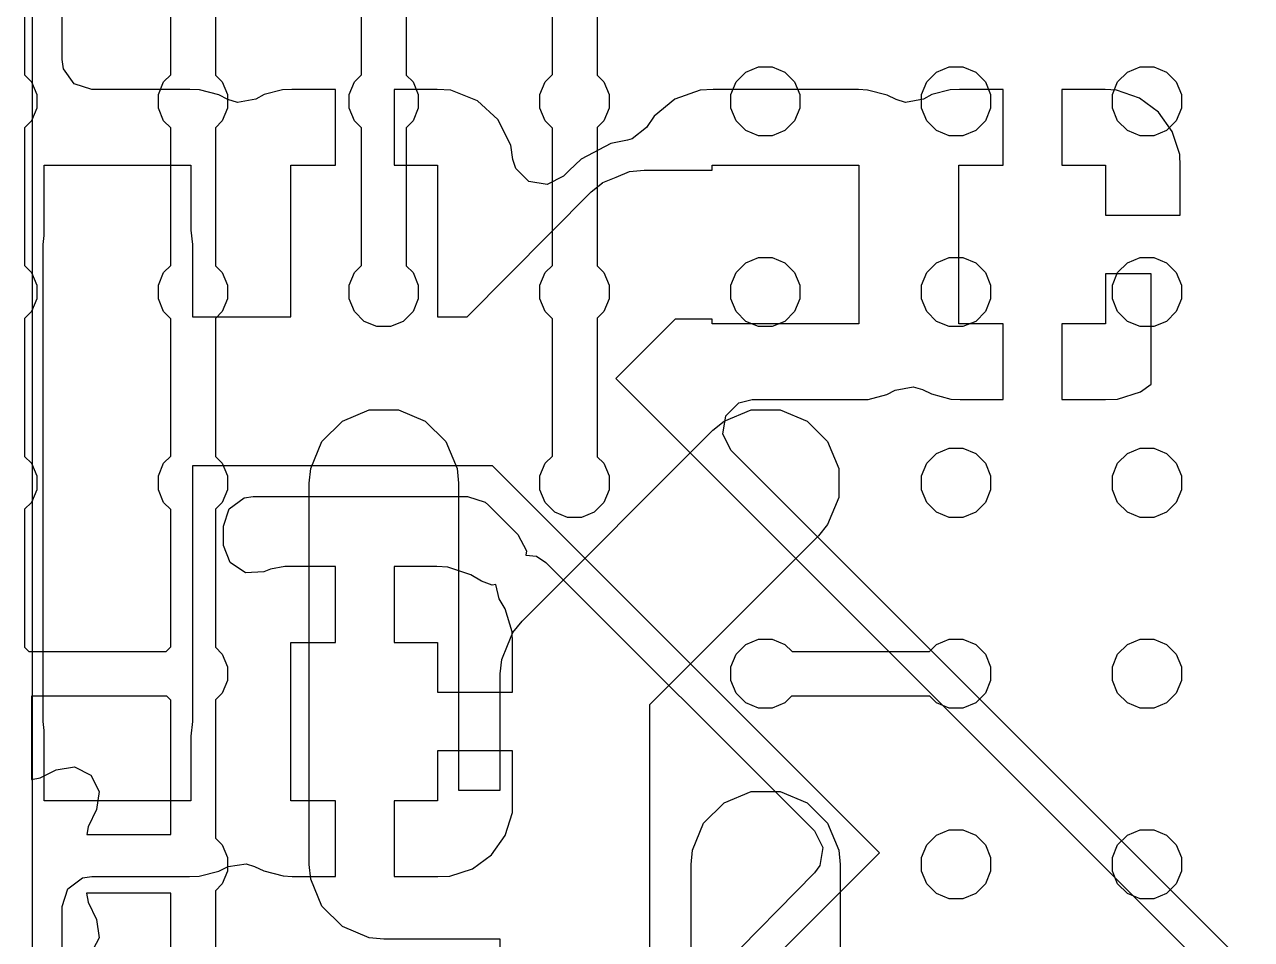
# Model space of a CAD drawing. Header units: inches. Extents: x 3.98 to 8.37, y -7.42 to -0.85.
# Drawn here: x 7.345 to 7.956, y -3.875 to -3.419 of the extents above; entities that cross this region are included whole.
import ezdxf

# ---------------------------------------------------------------- set-up
doc = ezdxf.new("R2010")
doc.units = ezdxf.units.IN
doc.header["$MEASUREMENT"] = 0
doc.layers.add('Bottom Layer', color=153, linetype='CONTINUOUS', true_color=0x4d7fc4)
doc.layers.add('Top Layer', color=13, linetype='CONTINUOUS', true_color=0xc83434)

msp = doc.modelspace()

# ---------------------------------------------------------------- linework, layer by layer
at = {"layer": 'Bottom Layer', "linetype": 'CONTINUOUS'}
for p, q in [((7.349, -3.31906), (7.349, -3.97621)), ((7.36389, -3.43679), (7.36389, -3.38271)), ((7.36462, -3.44138), (7.36389, -3.43679)), ((7.37001, -3.44881), (7.36462, -3.44138)), ((7.37874, -3.45164), (7.37001, -3.44881)), ((7.42752, -3.45164), (7.37874, -3.45164)), ((7.43233, -3.45177), (7.42752, -3.45164)), ((7.44201, -3.45425), (7.43233, -3.45177)), ((7.4737, -3.45174), (7.46454, -3.45416)), ((7.47829, -3.45164), (7.4737, -3.45174)), ((7.50011, -3.45164), (7.47829, -3.45164)), ((7.50006, -3.45214), (7.50011, -3.45164)), ((7.55077, -3.45164), (7.52924, -3.45164)), ((7.52924, -3.45164), (7.52929, -3.45214)), ((7.55757, -3.45206), (7.55077, -3.45164)), ((7.68168, -3.45192), (7.66909, -3.45643)), ((7.6882, -3.45164), (7.68168, -3.45192)), ((7.76052, -3.45164), (7.6882, -3.45164)), ((7.76507, -3.45191), (7.76052, -3.45164)), ((7.77476, -3.45449), (7.76507, -3.45191)), ((7.80622, -3.45174), (7.79706, -3.45416)), ((7.81082, -3.45164), (7.80622, -3.45174)), ((7.83263, -3.45164), (7.81082, -3.45164)), ((7.83259, -3.45214), (7.83263, -3.45164)), ((7.88328, -3.45164), (7.86177, -3.45164)), ((7.86177, -3.45164), (7.86182, -3.45214)), ((7.88898, -3.452), (7.88328, -3.45164)), ((7.44645, -3.45656), (7.44201, -3.45425)), ((7.45135, -3.45809), (7.44645, -3.45656)), ((7.46037, -3.45642), (7.45135, -3.45809)), ((7.46454, -3.45416), (7.46037, -3.45642)), ((7.50006, -3.48941), (7.50006, -3.45214)), ((7.52929, -3.45214), (7.52929, -3.48941)), ((7.57075, -3.4573), (7.55757, -3.45206)), ((7.58096, -3.46665), (7.57075, -3.4573)), ((7.66909, -3.45643), (7.65873, -3.46487)), ((7.77927, -3.4567), (7.77476, -3.45449)), ((7.78387, -3.45809), (7.77927, -3.4567)), ((7.7929, -3.45642), (7.78387, -3.45809)), ((7.79706, -3.45416), (7.7929, -3.45642)), ((7.83259, -3.48941), (7.83259, -3.45214)), ((7.86182, -3.45214), (7.86182, -3.48941)), ((7.90039, -3.45593), (7.88898, -3.452)), ((7.90985, -3.46295), (7.90039, -3.45593)), ((7.91674, -3.4725), (7.90985, -3.46295)), ((7.58735, -3.47931), (7.58096, -3.46665)), ((7.65873, -3.46487), (7.65495, -3.47057)), ((7.64777, -3.47628), (7.64546, -3.47694)), ((7.65495, -3.47057), (7.64777, -3.47628)), ((7.92051, -3.48395), (7.91674, -3.4725)), ((7.58842, -3.48649), (7.58735, -3.47931)), ((7.63723, -3.47857), (7.62236, -3.4863)), ((7.64546, -3.47694), (7.63723, -3.47857)), ((7.58987, -3.49104), (7.58842, -3.48649)), ((7.62236, -3.4863), (7.61641, -3.49199)), ((7.92078, -3.48976), (7.92051, -3.48395)), ((7.35499, -3.52443), (7.35499, -3.48941)), ((7.35499, -3.48941), (7.42807, -3.48941)), ((7.42807, -3.48941), (7.42807, -3.52159)), ((7.47777, -3.56483), (7.47777, -3.48941)), ((7.47777, -3.48941), (7.50006, -3.48941)), ((7.52929, -3.48941), (7.55085, -3.48941)), ((7.55085, -3.48941), (7.55085, -3.56483)), ((7.59636, -3.49753), (7.58987, -3.49104)), ((7.61641, -3.49199), (7.61361, -3.4948)), ((7.63979, -3.49525), (7.64641, -3.49248)), ((7.64641, -3.49248), (7.64646, -3.49248)), ((7.64646, -3.49248), (7.64651, -3.49246)), ((7.64651, -3.49246), (7.65375, -3.49175)), ((7.65375, -3.49175), (7.68766, -3.49175)), ((7.68766, -3.49175), (7.68766, -3.48941)), ((7.68766, -3.48941), (7.76075, -3.48941)), ((7.76075, -3.48941), (7.76075, -3.52159)), ((7.81044, -3.56834), (7.81044, -3.48941)), ((7.81044, -3.48941), (7.83259, -3.48941)), ((7.86182, -3.48941), (7.88352, -3.48941)), ((7.88352, -3.48941), (7.88352, -3.51426)), ((7.92078, -3.51426), (7.92078, -3.48976)), ((7.60543, -3.49896), (7.59636, -3.49753)), ((7.61361, -3.4948), (7.60543, -3.49896)), ((7.62743, -3.5027), (7.63304, -3.49807)), ((7.63304, -3.49807), (7.63309, -3.49805)), ((7.63309, -3.49805), (7.63313, -3.49801)), ((7.63313, -3.49801), (7.63979, -3.49525)), ((7.56563, -3.56483), (7.62743, -3.5027)), ((7.88352, -3.51426), (7.92078, -3.51426)), ((7.35455, -3.52888), (7.35499, -3.52443)), ((7.42807, -3.52159), (7.42809, -3.52163)), ((7.42809, -3.52163), (7.4288, -3.52888)), ((7.76075, -3.52159), (7.76076, -3.52163)), ((7.76076, -3.52163), (7.76076, -3.53612)), ((7.35455, -3.60196), (7.35455, -3.52888)), ((7.4288, -3.52888), (7.4288, -3.56483)), ((7.76076, -3.53612), (7.76075, -3.53616)), ((7.76075, -3.53616), (7.76075, -3.56834)), ((7.90622, -3.54349), (7.88352, -3.54349)), ((7.88352, -3.54349), (7.88352, -3.56834)), ((7.90622, -3.59836), (7.90622, -3.54349)), ((7.4288, -3.56483), (7.47777, -3.56483)), ((7.55085, -3.56483), (7.56563, -3.56483)), ((7.66919, -3.566), (7.63975, -3.5956)), ((7.68766, -3.566), (7.66919, -3.566)), ((7.68766, -3.56834), (7.68766, -3.566)), ((7.76075, -3.56834), (7.68766, -3.56834)), ((7.83259, -3.56834), (7.81044, -3.56834)), ((7.83259, -3.60561), (7.83259, -3.56834)), ((7.88352, -3.56834), (7.86182, -3.56834)), ((7.86182, -3.56834), (7.86182, -3.60561)), ((7.63975, -3.5956), (7.8497, -3.80555)), ((7.9009, -3.60225), (7.90622, -3.59836)), ((7.35455, -3.76647), (7.35455, -3.60196)), ((7.7654, -3.60602), (7.77456, -3.60359)), ((7.77456, -3.60359), (7.77873, -3.60133)), ((7.77873, -3.60133), (7.78775, -3.59966)), ((7.78775, -3.59966), (7.79235, -3.60105)), ((7.79235, -3.60105), (7.79687, -3.60327)), ((7.79687, -3.60327), (7.80655, -3.60584)), ((7.88947, -3.60594), (7.9009, -3.60225)), ((7.69438, -3.61422), (7.70087, -3.60773)), ((7.70087, -3.60773), (7.70761, -3.60611)), ((7.70761, -3.60611), (7.76081, -3.60611)), ((7.76081, -3.60611), (7.7654, -3.60602)), ((7.80655, -3.60584), (7.8111, -3.60611)), ((7.8111, -3.60611), (7.83263, -3.60611)), ((7.83263, -3.60611), (7.83259, -3.60561)), ((7.86182, -3.60561), (7.86177, -3.60611)), ((7.86177, -3.60611), (7.88353, -3.60611)), ((7.88353, -3.60611), (7.88947, -3.60594)), ((7.69295, -3.62328), (7.69438, -3.61422)), ((7.69711, -3.63146), (7.69295, -3.62328)), ((7.94632, -3.88067), (7.69711, -3.63146)), ((7.57823, -3.63909), (7.4288, -3.63909)), ((7.4288, -3.63909), (7.4288, -3.76647)), ((7.77095, -3.8318), (7.57823, -3.63909)), ((7.44712, -3.66047), (7.45454, -3.65507)), ((7.45454, -3.65507), (7.45913, -3.65435)), ((7.45913, -3.65435), (7.56583, -3.65435)), ((7.56583, -3.65435), (7.57456, -3.65718)), ((7.57456, -3.65718), (7.57633, -3.65869)), ((7.57633, -3.65869), (7.59095, -3.67331)), ((7.44428, -3.6692), (7.44712, -3.66047)), ((7.44428, -3.67797), (7.44428, -3.6692)), ((7.4443, -3.6787), (7.44428, -3.67797)), ((7.59095, -3.67331), (7.59512, -3.68149)), ((7.44757, -3.68728), (7.4443, -3.6787)), ((7.59512, -3.68149), (7.59479, -3.68356)), ((7.59479, -3.68356), (7.60019, -3.68405)), ((7.60019, -3.68405), (7.60484, -3.6872)), ((7.45525, -3.6923), (7.44757, -3.68728)), ((7.4748, -3.68923), (7.46776, -3.69057)), ((7.47827, -3.68916), (7.4748, -3.68923)), ((7.50011, -3.68916), (7.47827, -3.68916)), ((7.50006, -3.68966), (7.50011, -3.68916)), ((7.50006, -3.727), (7.50006, -3.68966)), ((7.55061, -3.68916), (7.52924, -3.68916)), ((7.52924, -3.68916), (7.52929, -3.68966)), ((7.52929, -3.68966), (7.52929, -3.727)), ((7.55605, -3.6896), (7.55061, -3.68916)), ((7.56755, -3.69334), (7.55605, -3.6896)), ((7.60484, -3.6872), (7.73858, -3.82094)), ((7.46442, -3.69184), (7.45525, -3.6923)), ((7.46776, -3.69057), (7.46442, -3.69184)), ((7.57272, -3.69649), (7.56755, -3.69334)), ((7.57813, -3.69848), (7.57272, -3.69649)), ((7.57996, -3.69819), (7.57813, -3.69848)), ((7.58158, -3.7053), (7.57996, -3.69819)), ((7.58461, -3.71039), (7.58158, -3.7053)), ((7.58802, -3.72169), (7.58461, -3.71039)), ((7.58826, -3.72725), (7.58802, -3.72169)), ((7.47777, -3.80593), (7.47777, -3.727)), ((7.47777, -3.727), (7.50006, -3.727)), ((7.52929, -3.727), (7.55085, -3.727)), ((7.55085, -3.727), (7.55085, -3.75178)), ((7.58826, -3.75178), (7.58826, -3.72725)), ((7.55085, -3.75178), (7.58826, -3.75178)), ((7.35499, -3.77092), (7.35455, -3.76647)), ((7.4288, -3.76647), (7.42809, -3.77371)), ((7.35499, -3.80593), (7.35499, -3.77092)), ((7.42809, -3.77371), (7.42807, -3.77375)), ((7.42807, -3.77375), (7.42807, -3.80593)), ((7.58826, -3.78101), (7.55085, -3.78101)), ((7.55085, -3.78101), (7.55085, -3.80593)), ((7.58826, -3.80574), (7.58826, -3.78101)), ((7.42807, -3.80593), (7.35499, -3.80593)), ((7.50006, -3.80593), (7.47777, -3.80593)), ((7.50006, -3.84313), (7.50006, -3.80593)), ((7.55085, -3.80593), (7.52929, -3.80593)), ((7.52929, -3.80593), (7.52929, -3.84313)), ((7.58816, -3.81179), (7.58826, -3.80574)), ((7.8497, -3.80555), (7.99033, -3.94618)), ((7.58463, -3.82328), (7.58816, -3.81179)), ((7.57784, -3.83284), (7.58463, -3.82328)), ((7.73858, -3.82094), (7.74274, -3.82912)), ((7.74274, -3.82912), (7.74131, -3.83818)), ((7.56837, -3.83977), (7.57784, -3.83284)), ((7.6981, -3.90465), (7.77095, -3.8318)), ((7.43226, -3.84347), (7.44205, -3.84095)), ((7.44205, -3.84095), (7.44657, -3.83866)), ((7.44657, -3.83866), (7.45564, -3.83724)), ((7.45564, -3.83724), (7.45983, -3.83857)), ((7.45983, -3.83857), (7.46434, -3.84078)), ((7.46434, -3.84078), (7.47403, -3.84336)), ((7.55694, -3.84346), (7.56837, -3.83977)), ((7.73865, -3.84186), (7.68765, -3.89359)), ((7.74131, -3.83818), (7.73865, -3.84186)), ((7.36673, -3.84975), (7.37415, -3.84436)), ((7.37415, -3.84436), (7.37874, -3.84363)), ((7.37874, -3.84363), (7.42746, -3.84363)), ((7.42746, -3.84363), (7.43226, -3.84347)), ((7.47403, -3.84336), (7.47858, -3.84363)), ((7.47858, -3.84363), (7.50011, -3.84363)), ((7.50011, -3.84363), (7.50006, -3.84313)), ((7.52929, -3.84313), (7.52924, -3.84363)), ((7.52924, -3.84363), (7.55101, -3.84363)), ((7.55101, -3.84363), (7.55694, -3.84346)), ((7.36389, -3.85848), (7.36673, -3.84975)), ((7.36389, -3.91256), (7.36389, -3.85848))]:
    msp.add_line(p, q, dxfattribs=at)
at = {"layer": 'Top Layer', "linetype": 'CONTINUOUS'}
for p, q in [((7.34523, -3.37572), (7.34523, -3.44437)), ((7.41802, -3.44429), (7.41802, -3.3758)), ((7.44032, -3.37565), (7.44032, -3.44444)), ((7.51303, -3.44429), (7.51303, -3.3758)), ((7.53532, -3.37565), (7.53532, -3.44444)), ((7.60811, -3.44422), (7.60811, -3.37587)), ((7.6304, -3.37558), (7.6304, -3.44451)), ((7.34523, -3.44437), (7.34867, -3.4478)), ((7.41451, -3.4478), (7.41802, -3.44429)), ((7.44032, -3.44444), (7.44368, -3.4478)), ((7.50952, -3.4478), (7.51303, -3.44429)), ((7.53532, -3.44444), (7.53869, -3.4478)), ((7.60453, -3.4478), (7.60811, -3.44422)), ((7.6304, -3.44451), (7.6337, -3.4478)), ((7.69953, -3.4478), (7.70437, -3.44297)), ((7.70437, -3.44297), (7.7107, -3.44035)), ((7.7107, -3.44035), (7.71754, -3.44035)), ((7.71754, -3.44035), (7.72386, -3.44297)), ((7.72386, -3.44297), (7.7287, -3.4478)), ((7.79454, -3.4478), (7.79938, -3.44297)), ((7.79938, -3.44297), (7.8057, -3.44035)), ((7.8057, -3.44035), (7.81255, -3.44035)), ((7.81255, -3.44035), (7.81887, -3.44297)), ((7.81887, -3.44297), (7.82371, -3.4478)), ((7.88955, -3.4478), (7.89439, -3.44297)), ((7.89439, -3.44297), (7.90071, -3.44035)), ((7.90071, -3.44035), (7.90755, -3.44035)), ((7.90755, -3.44035), (7.91388, -3.44297)), ((7.91388, -3.44297), (7.91872, -3.4478)), ((7.34867, -3.4478), (7.35129, -3.45413)), ((7.41189, -3.45413), (7.41451, -3.4478)), ((7.44368, -3.4478), (7.4463, -3.45413)), ((7.5069, -3.45413), (7.50952, -3.4478)), ((7.53869, -3.4478), (7.54131, -3.45413)), ((7.60191, -3.45413), (7.60453, -3.4478)), ((7.6337, -3.4478), (7.63631, -3.45413)), ((7.69692, -3.45413), (7.69953, -3.4478)), ((7.7287, -3.4478), (7.73132, -3.45413)), ((7.79192, -3.45413), (7.79454, -3.4478)), ((7.82371, -3.4478), (7.82633, -3.45413)), ((7.88693, -3.45413), (7.88955, -3.4478)), ((7.91872, -3.4478), (7.92134, -3.45413)), ((7.35129, -3.45413), (7.35129, -3.46097)), ((7.41189, -3.46097), (7.41189, -3.45413)), ((7.4463, -3.45413), (7.4463, -3.46097)), ((7.5069, -3.46097), (7.5069, -3.45413)), ((7.54131, -3.45413), (7.54131, -3.46097)), ((7.60191, -3.46097), (7.60191, -3.45413)), ((7.63631, -3.45413), (7.63631, -3.46097)), ((7.69692, -3.46097), (7.69692, -3.45413)), ((7.73132, -3.45413), (7.73132, -3.46097)), ((7.79192, -3.46097), (7.79192, -3.45413)), ((7.82633, -3.45413), (7.82633, -3.46097)), ((7.88693, -3.46097), (7.88693, -3.45413)), ((7.92134, -3.45413), (7.92134, -3.46097)), ((7.35129, -3.46097), (7.34867, -3.46729)), ((7.41451, -3.46729), (7.41189, -3.46097)), ((7.4463, -3.46097), (7.44368, -3.46729)), ((7.50952, -3.46729), (7.5069, -3.46097)), ((7.54131, -3.46097), (7.53869, -3.46729)), ((7.60453, -3.46729), (7.60191, -3.46097)), ((7.63631, -3.46097), (7.6337, -3.46729)), ((7.69953, -3.46729), (7.69692, -3.46097)), ((7.73132, -3.46097), (7.7287, -3.46729)), ((7.79454, -3.46729), (7.79192, -3.46097)), ((7.82633, -3.46097), (7.82371, -3.46729)), ((7.88955, -3.46729), (7.88693, -3.46097)), ((7.92134, -3.46097), (7.91872, -3.46729)), ((7.34867, -3.46729), (7.34523, -3.47073)), ((7.41802, -3.47081), (7.41451, -3.46729)), ((7.44368, -3.46729), (7.44032, -3.47066)), ((7.51303, -3.47081), (7.50952, -3.46729)), ((7.53869, -3.46729), (7.53532, -3.47066)), ((7.60811, -3.47088), (7.60453, -3.46729)), ((7.6337, -3.46729), (7.6304, -3.47059)), ((7.70437, -3.47213), (7.69953, -3.46729)), ((7.7287, -3.46729), (7.72386, -3.47213)), ((7.79938, -3.47213), (7.79454, -3.46729)), ((7.82371, -3.46729), (7.81887, -3.47213)), ((7.89439, -3.47213), (7.88955, -3.46729)), ((7.91872, -3.46729), (7.91388, -3.47213)), ((7.34523, -3.47073), (7.34523, -3.53937)), ((7.41802, -3.5393), (7.41802, -3.47081)), ((7.44032, -3.47066), (7.44032, -3.53945)), ((7.51303, -3.5393), (7.51303, -3.47081)), ((7.53532, -3.47066), (7.53532, -3.53945)), ((7.60811, -3.53923), (7.60811, -3.47088)), ((7.6304, -3.47059), (7.6304, -3.53952)), ((7.7107, -3.47475), (7.70437, -3.47213)), ((7.71754, -3.47475), (7.7107, -3.47475)), ((7.72386, -3.47213), (7.71754, -3.47475)), ((7.8057, -3.47475), (7.79938, -3.47213)), ((7.81255, -3.47475), (7.8057, -3.47475)), ((7.81887, -3.47213), (7.81255, -3.47475)), ((7.90071, -3.47475), (7.89439, -3.47213)), ((7.90755, -3.47475), (7.90071, -3.47475)), ((7.91388, -3.47213), (7.90755, -3.47475)), ((7.70437, -3.53797), (7.7107, -3.53535)), ((7.7107, -3.53535), (7.71754, -3.53535)), ((7.71754, -3.53535), (7.72386, -3.53797)), ((7.79938, -3.53797), (7.8057, -3.53535)), ((7.8057, -3.53535), (7.81255, -3.53535)), ((7.81255, -3.53535), (7.81887, -3.53797)), ((7.89439, -3.53797), (7.90071, -3.53535)), ((7.90071, -3.53535), (7.90755, -3.53535)), ((7.90755, -3.53535), (7.91388, -3.53797)), ((7.34523, -3.53937), (7.34867, -3.54281)), ((7.34867, -3.54281), (7.35129, -3.54913)), ((7.41189, -3.54913), (7.41451, -3.54281)), ((7.41451, -3.54281), (7.41802, -3.5393)), ((7.44032, -3.53945), (7.44368, -3.54281)), ((7.44368, -3.54281), (7.4463, -3.54913)), ((7.5069, -3.54913), (7.50952, -3.54281)), ((7.50952, -3.54281), (7.51303, -3.5393)), ((7.53532, -3.53945), (7.53869, -3.54281)), ((7.53869, -3.54281), (7.54131, -3.54913)), ((7.60191, -3.54913), (7.60453, -3.54281)), ((7.60453, -3.54281), (7.60811, -3.53923)), ((7.6304, -3.53952), (7.6337, -3.54281)), ((7.6337, -3.54281), (7.63631, -3.54913)), ((7.69692, -3.54913), (7.69953, -3.54281)), ((7.69953, -3.54281), (7.70437, -3.53797)), ((7.72386, -3.53797), (7.7287, -3.54281)), ((7.7287, -3.54281), (7.73132, -3.54913)), ((7.79192, -3.54913), (7.79454, -3.54281)), ((7.79454, -3.54281), (7.79938, -3.53797)), ((7.81887, -3.53797), (7.82371, -3.54281)), ((7.82371, -3.54281), (7.82633, -3.54913)), ((7.88693, -3.54913), (7.88955, -3.54281)), ((7.88955, -3.54281), (7.89439, -3.53797)), ((7.91388, -3.53797), (7.91872, -3.54281)), ((7.91872, -3.54281), (7.92134, -3.54913)), ((7.35129, -3.54913), (7.35129, -3.55598)), ((7.41189, -3.55598), (7.41189, -3.54913)), ((7.4463, -3.54913), (7.4463, -3.55598)), ((7.5069, -3.55598), (7.5069, -3.54913)), ((7.54131, -3.54913), (7.54131, -3.55598)), ((7.60191, -3.55598), (7.60191, -3.54913)), ((7.63631, -3.54913), (7.63631, -3.55598)), ((7.69692, -3.55598), (7.69692, -3.54913)), ((7.73132, -3.54913), (7.73132, -3.55598)), ((7.79192, -3.55598), (7.79192, -3.54913)), ((7.82633, -3.54913), (7.82633, -3.55598)), ((7.88693, -3.55598), (7.88693, -3.54913)), ((7.92134, -3.54913), (7.92134, -3.55598)), ((7.35129, -3.55598), (7.34867, -3.5623)), ((7.41451, -3.5623), (7.41189, -3.55598)), ((7.4463, -3.55598), (7.44368, -3.5623)), ((7.50952, -3.5623), (7.5069, -3.55598)), ((7.54131, -3.55598), (7.53869, -3.5623)), ((7.60453, -3.5623), (7.60191, -3.55598)), ((7.63631, -3.55598), (7.6337, -3.5623)), ((7.69953, -3.5623), (7.69692, -3.55598)), ((7.73132, -3.55598), (7.7287, -3.5623)), ((7.79454, -3.5623), (7.79192, -3.55598)), ((7.82633, -3.55598), (7.82371, -3.5623)), ((7.88955, -3.5623), (7.88693, -3.55598)), ((7.92134, -3.55598), (7.91872, -3.5623)), ((7.34867, -3.5623), (7.34523, -3.56574)), ((7.34523, -3.56574), (7.34523, -3.63438)), ((7.41802, -3.56581), (7.41451, -3.5623)), ((7.41802, -3.63431), (7.41802, -3.56581)), ((7.44368, -3.5623), (7.44032, -3.56567)), ((7.44032, -3.56567), (7.44032, -3.63445)), ((7.51436, -3.56714), (7.50952, -3.5623)), ((7.52068, -3.56976), (7.51436, -3.56714)), ((7.53385, -3.56714), (7.52753, -3.56976)), ((7.53869, -3.5623), (7.53385, -3.56714)), ((7.60811, -3.56589), (7.60453, -3.5623)), ((7.60811, -3.63423), (7.60811, -3.56589)), ((7.6337, -3.5623), (7.6304, -3.56559)), ((7.6304, -3.56559), (7.6304, -3.63453)), ((7.70437, -3.56714), (7.69953, -3.5623)), ((7.7107, -3.56976), (7.70437, -3.56714)), ((7.72386, -3.56714), (7.71754, -3.56976)), ((7.7287, -3.5623), (7.72386, -3.56714)), ((7.79938, -3.56714), (7.79454, -3.5623)), ((7.8057, -3.56976), (7.79938, -3.56714)), ((7.81887, -3.56714), (7.81255, -3.56976)), ((7.82371, -3.5623), (7.81887, -3.56714)), ((7.89439, -3.56714), (7.88955, -3.5623)), ((7.90071, -3.56976), (7.89439, -3.56714)), ((7.91388, -3.56714), (7.90755, -3.56976)), ((7.91872, -3.5623), (7.91388, -3.56714)), ((7.52753, -3.56976), (7.52068, -3.56976)), ((7.71754, -3.56976), (7.7107, -3.56976)), ((7.81255, -3.56976), (7.8057, -3.56976)), ((7.90755, -3.56976), (7.90071, -3.56976)), ((7.49331, -3.62701), (7.50355, -3.61677)), ((7.50355, -3.61677), (7.51693, -3.61122)), ((7.51693, -3.61122), (7.53142, -3.61122)), ((7.53142, -3.61122), (7.5448, -3.61677)), ((7.5448, -3.61677), (7.55505, -3.62701)), ((7.688, -3.62139), (7.69363, -3.61678)), ((7.69363, -3.61678), (7.70701, -3.61123)), ((7.70701, -3.61123), (7.72149, -3.61122)), ((7.72149, -3.61122), (7.73488, -3.61676)), ((7.73488, -3.61676), (7.74513, -3.627)), ((7.593, -3.71647), (7.688, -3.62139)), ((7.48776, -3.64039), (7.49331, -3.62701)), ((7.55505, -3.62701), (7.56059, -3.64039)), ((7.74513, -3.627), (7.75067, -3.64038)), ((7.34523, -3.63438), (7.34867, -3.63782)), ((7.41451, -3.63782), (7.41802, -3.63431)), ((7.44032, -3.63445), (7.44368, -3.63782)), ((7.60453, -3.63782), (7.60811, -3.63423)), ((7.6304, -3.63453), (7.6337, -3.63782)), ((7.79454, -3.63782), (7.79938, -3.63298)), ((7.79938, -3.63298), (7.8057, -3.63036)), ((7.8057, -3.63036), (7.81255, -3.63036)), ((7.81255, -3.63036), (7.81887, -3.63298)), ((7.81887, -3.63298), (7.82371, -3.63782)), ((7.88955, -3.63782), (7.89439, -3.63298)), ((7.89439, -3.63298), (7.90071, -3.63036)), ((7.90071, -3.63036), (7.90755, -3.63036)), ((7.90755, -3.63036), (7.91388, -3.63298)), ((7.91388, -3.63298), (7.91872, -3.63782)), ((7.34867, -3.63782), (7.35129, -3.64414)), ((7.41189, -3.64414), (7.41451, -3.63782)), ((7.44368, -3.63782), (7.4463, -3.64414)), ((7.48705, -3.64764), (7.48776, -3.64039)), ((7.56059, -3.64039), (7.5613, -3.64764)), ((7.60191, -3.64414), (7.60453, -3.63782)), ((7.6337, -3.63782), (7.63631, -3.64414)), ((7.75067, -3.64038), (7.75068, -3.65487)), ((7.79192, -3.64414), (7.79454, -3.63782)), ((7.82371, -3.63782), (7.82633, -3.64414)), ((7.88693, -3.64414), (7.88955, -3.63782)), ((7.91872, -3.63782), (7.92134, -3.64414)), ((7.35129, -3.64414), (7.35129, -3.65099)), ((7.41189, -3.65099), (7.41189, -3.64414)), ((7.4463, -3.64414), (7.4463, -3.65099)), ((7.60191, -3.65099), (7.60191, -3.64414)), ((7.63631, -3.64414), (7.63631, -3.65099)), ((7.79192, -3.65099), (7.79192, -3.64414)), ((7.82633, -3.64414), (7.82633, -3.65099)), ((7.88693, -3.65099), (7.88693, -3.64414)), ((7.92134, -3.64414), (7.92134, -3.65099)), ((7.35129, -3.65099), (7.34867, -3.65731)), ((7.41451, -3.65731), (7.41189, -3.65099)), ((7.4463, -3.65099), (7.44368, -3.65731)), ((7.48705, -3.74272), (7.48705, -3.64764)), ((7.5613, -3.64764), (7.5613, -3.74272)), ((7.60453, -3.65731), (7.60191, -3.65099)), ((7.63631, -3.65099), (7.6337, -3.65731)), ((7.79454, -3.65731), (7.79192, -3.65099)), ((7.82633, -3.65099), (7.82371, -3.65731)), ((7.88955, -3.65731), (7.88693, -3.65099)), ((7.92134, -3.65099), (7.91872, -3.65731)), ((7.34867, -3.65731), (7.34523, -3.66075)), ((7.41802, -3.66082), (7.41451, -3.65731)), ((7.44368, -3.65731), (7.44032, -3.66067)), ((7.60937, -3.66215), (7.60453, -3.65731)), ((7.6337, -3.65731), (7.62886, -3.66215)), ((7.75068, -3.65487), (7.74514, -3.66825)), ((7.79938, -3.66215), (7.79454, -3.65731)), ((7.82371, -3.65731), (7.81887, -3.66215)), ((7.89439, -3.66215), (7.88955, -3.65731)), ((7.91872, -3.65731), (7.91388, -3.66215)), ((7.34523, -3.66075), (7.34523, -3.72939)), ((7.41802, -3.72931), (7.41802, -3.66082)), ((7.44032, -3.66067), (7.44032, -3.72946)), ((7.61569, -3.66477), (7.60937, -3.66215)), ((7.62253, -3.66477), (7.61569, -3.66477)), ((7.62886, -3.66215), (7.62253, -3.66477)), ((7.8057, -3.66477), (7.79938, -3.66215)), ((7.81255, -3.66477), (7.8057, -3.66477)), ((7.81887, -3.66215), (7.81255, -3.66477)), ((7.90071, -3.66477), (7.89439, -3.66215)), ((7.90755, -3.66477), (7.90071, -3.66477)), ((7.91388, -3.66215), (7.90755, -3.66477)), ((7.74514, -3.66825), (7.74053, -3.67388)), ((7.74053, -3.67388), (7.65638, -3.75809)), ((7.5884, -3.72208), (7.593, -3.71647)), ((7.58569, -3.72861), (7.58838, -3.7221)), ((7.58838, -3.7221), (7.58839, -3.7221)), ((7.58839, -3.72209), (7.5884, -3.72208)), ((7.58839, -3.7221), (7.58839, -3.72209)), ((7.70437, -3.72799), (7.7107, -3.72537)), ((7.7107, -3.72537), (7.71754, -3.72537)), ((7.71754, -3.72537), (7.72386, -3.72799)), ((7.79938, -3.72799), (7.8057, -3.72537)), ((7.8057, -3.72537), (7.81255, -3.72537)), ((7.81255, -3.72537), (7.81887, -3.72799)), ((7.89439, -3.72799), (7.90071, -3.72537)), ((7.90071, -3.72537), (7.90755, -3.72537)), ((7.90755, -3.72537), (7.91388, -3.72799)), ((7.34523, -3.72939), (7.34742, -3.73157)), ((7.34742, -3.73157), (7.41577, -3.73157)), ((7.41577, -3.73157), (7.41802, -3.72931)), ((7.44032, -3.72946), (7.44368, -3.73283)), ((7.44368, -3.73283), (7.4463, -3.73915)), ((7.58285, -3.73547), (7.58569, -3.72861)), ((7.69692, -3.73915), (7.69953, -3.73283)), ((7.69953, -3.73283), (7.70437, -3.72799)), ((7.72386, -3.72799), (7.72745, -3.73157)), ((7.72745, -3.73157), (7.7958, -3.73157)), ((7.7958, -3.73157), (7.79938, -3.72799)), ((7.81887, -3.72799), (7.82371, -3.73283)), ((7.82371, -3.73283), (7.82633, -3.73915)), ((7.88693, -3.73915), (7.88955, -3.73283)), ((7.88955, -3.73283), (7.89439, -3.72799)), ((7.91388, -3.72799), (7.91872, -3.73283)), ((7.91872, -3.73283), (7.92134, -3.73915)), ((7.58213, -3.74272), (7.58284, -3.7355)), ((7.58284, -3.73548), (7.58285, -3.73547)), ((7.58284, -3.73549), (7.58284, -3.73548)), ((7.58284, -3.7355), (7.58284, -3.73549)), ((7.4463, -3.73915), (7.4463, -3.74599)), ((7.48705, -3.83772), (7.48705, -3.74272)), ((7.5613, -3.74272), (7.5613, -3.8006)), ((7.58213, -3.8006), (7.58213, -3.74272)), ((7.69692, -3.74599), (7.69692, -3.73915)), ((7.82633, -3.73915), (7.82633, -3.74599)), ((7.88693, -3.74599), (7.88693, -3.73915)), ((7.92134, -3.73915), (7.92134, -3.74599)), ((7.4463, -3.74599), (7.44368, -3.75231)), ((7.69953, -3.75231), (7.69692, -3.74599)), ((7.82633, -3.74599), (7.82371, -3.75231)), ((7.88955, -3.75231), (7.88693, -3.74599)), ((7.92134, -3.74599), (7.91872, -3.75231)), ((7.34878, -3.75386), (7.34878, -3.79539)), ((7.41606, -3.75386), (7.34878, -3.75386)), ((7.41802, -3.75583), (7.41606, -3.75386)), ((7.41802, -3.82267), (7.41802, -3.75583)), ((7.44368, -3.75231), (7.44032, -3.75568)), ((7.44032, -3.75568), (7.44032, -3.82447)), ((7.70437, -3.75715), (7.69953, -3.75231)), ((7.7107, -3.75977), (7.70437, -3.75715)), ((7.72386, -3.75715), (7.71754, -3.75977)), ((7.72716, -3.75386), (7.72386, -3.75715)), ((7.79609, -3.75386), (7.72716, -3.75386)), ((7.79938, -3.75715), (7.79609, -3.75386)), ((7.8057, -3.75977), (7.79938, -3.75715)), ((7.81887, -3.75715), (7.81255, -3.75977)), ((7.82371, -3.75231), (7.81887, -3.75715)), ((7.89439, -3.75715), (7.88955, -3.75231)), ((7.90071, -3.75977), (7.89439, -3.75715)), ((7.91388, -3.75715), (7.90755, -3.75977)), ((7.91872, -3.75231), (7.91388, -3.75715)), ((7.65638, -3.75809), (7.65638, -3.83772)), ((7.71754, -3.75977), (7.7107, -3.75977)), ((7.81255, -3.75977), (7.8057, -3.75977)), ((7.90755, -3.75977), (7.90071, -3.75977)), ((7.35309, -3.79452), (7.36099, -3.79046)), ((7.36099, -3.79046), (7.37005, -3.78899)), ((7.37005, -3.78899), (7.37824, -3.79313)), ((7.37824, -3.79313), (7.38244, -3.80129)), ((7.34878, -3.79539), (7.35309, -3.79452)), ((7.38244, -3.80129), (7.38112, -3.81019)), ((7.5613, -3.8006), (7.58213, -3.8006)), ((7.69364, -3.80685), (7.70702, -3.80131)), ((7.70702, -3.80131), (7.72151, -3.80131)), ((7.72151, -3.80131), (7.73489, -3.80685)), ((7.38112, -3.81019), (7.37687, -3.81889)), ((7.6834, -3.8171), (7.69364, -3.80685)), ((7.73489, -3.80685), (7.74513, -3.8171)), ((7.67785, -3.83048), (7.6834, -3.8171)), ((7.74513, -3.8171), (7.75068, -3.83048)), ((7.37687, -3.81889), (7.37624, -3.82267)), ((7.37624, -3.82267), (7.41802, -3.82267)), ((7.44032, -3.82447), (7.44368, -3.82783)), ((7.79454, -3.82783), (7.79938, -3.82299)), ((7.79938, -3.82299), (7.8057, -3.82037)), ((7.8057, -3.82037), (7.81255, -3.82037)), ((7.81255, -3.82037), (7.81887, -3.82299)), ((7.81887, -3.82299), (7.82371, -3.82783)), ((7.88955, -3.82783), (7.89439, -3.82299)), ((7.89439, -3.82299), (7.90071, -3.82037)), ((7.90071, -3.82037), (7.90755, -3.82037)), ((7.90755, -3.82037), (7.91388, -3.82299)), ((7.91388, -3.82299), (7.91872, -3.82783)), ((7.44368, -3.82783), (7.4463, -3.83416)), ((7.67714, -3.83772), (7.67785, -3.83048)), ((7.75068, -3.83048), (7.75139, -3.83772)), ((7.79192, -3.83416), (7.79454, -3.82783)), ((7.82371, -3.82783), (7.82633, -3.83416)), ((7.88693, -3.83416), (7.88955, -3.82783)), ((7.91872, -3.82783), (7.92134, -3.83416)), ((7.4463, -3.83416), (7.4463, -3.841)), ((7.79192, -3.841), (7.79192, -3.83416)), ((7.82633, -3.83416), (7.82633, -3.841)), ((7.88693, -3.841), (7.88693, -3.83416)), ((7.92134, -3.83416), (7.92134, -3.841)), ((7.4463, -3.841), (7.44368, -3.84732)), ((7.48776, -3.84497), (7.48705, -3.83772)), ((7.65638, -3.83772), (7.65638, -3.89531)), ((7.67714, -3.89531), (7.67714, -3.83772)), ((7.75139, -3.83772), (7.75139, -3.93244)), ((7.79454, -3.84732), (7.79192, -3.841)), ((7.82633, -3.841), (7.82371, -3.84732)), ((7.88955, -3.84732), (7.88693, -3.841)), ((7.92134, -3.841), (7.91872, -3.84732)), ((7.44368, -3.84732), (7.44032, -3.85069)), ((7.49331, -3.85835), (7.48776, -3.84497)), ((7.79938, -3.85216), (7.79454, -3.84732)), ((7.82371, -3.84732), (7.81887, -3.85216)), ((7.89439, -3.85216), (7.88955, -3.84732)), ((7.91872, -3.84732), (7.91388, -3.85216)), ((7.41802, -3.8519), (7.37612, -3.8519)), ((7.37612, -3.8519), (7.37687, -3.85642)), ((7.41802, -3.91933), (7.41802, -3.8519)), ((7.44032, -3.85069), (7.44032, -3.91947)), ((7.8057, -3.85478), (7.79938, -3.85216)), ((7.81255, -3.85478), (7.8057, -3.85478)), ((7.81887, -3.85216), (7.81255, -3.85478)), ((7.90071, -3.85478), (7.89439, -3.85216)), ((7.90755, -3.85478), (7.90071, -3.85478)), ((7.91388, -3.85216), (7.90755, -3.85478)), ((7.37687, -3.85642), (7.38112, -3.86511)), ((7.50355, -3.86859), (7.49331, -3.85835)), ((7.38112, -3.86511), (7.38241, -3.8742)), ((7.51693, -3.87414), (7.50355, -3.86859)), ((7.38241, -3.8742), (7.37811, -3.88231)), ((7.52418, -3.87485), (7.51693, -3.87414)), ((7.58213, -3.87485), (7.52418, -3.87485)), ((7.58213, -3.93244), (7.58213, -3.87485))]:
    msp.add_line(p, q, dxfattribs=at)

doc.saveas('drawing.dxf')
